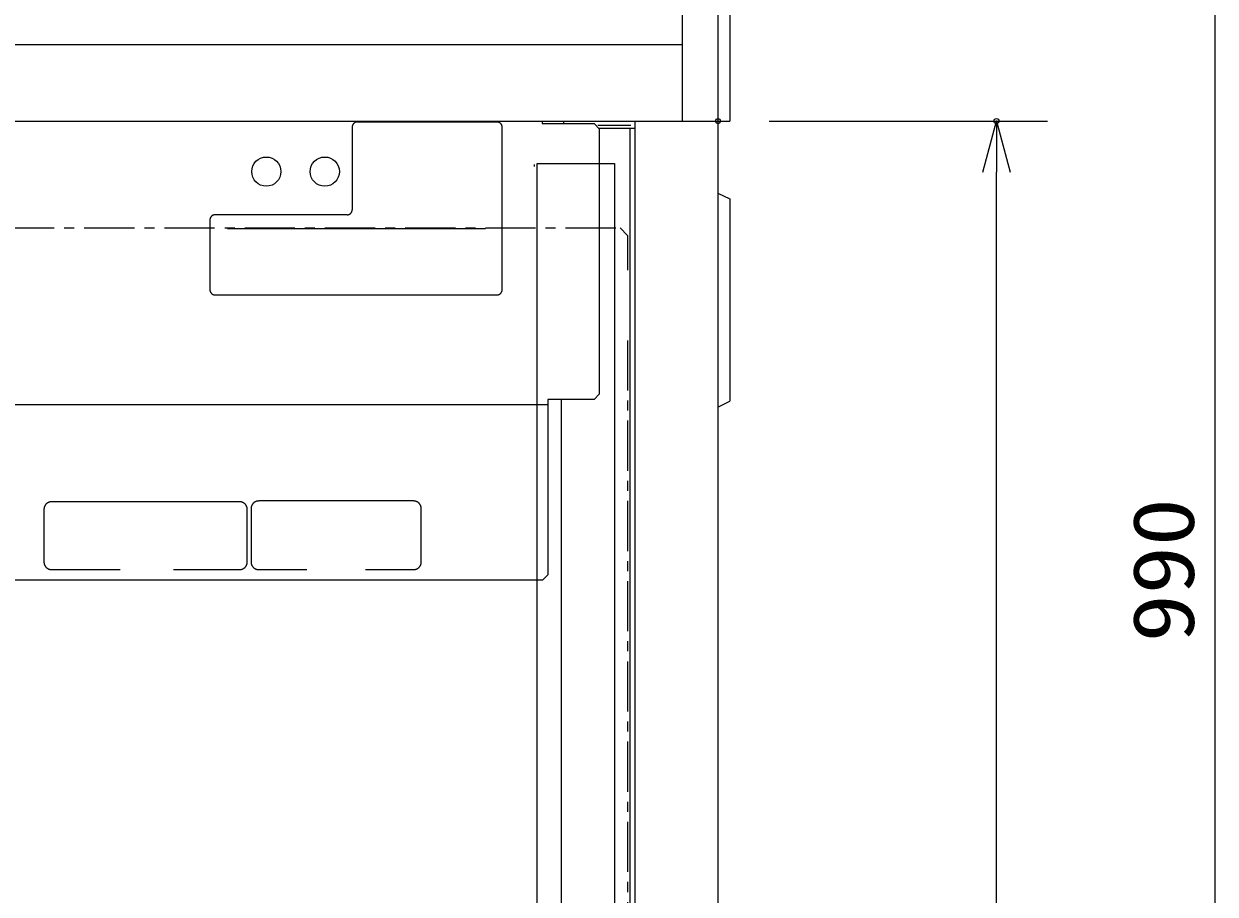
# Model space of a CAD drawing. Units: millimetres, scale not verified. Extents: x -127 to 127, y -116 to 117.
# Drawn here: x -67.86 to -21.26, y 13.73 to 47.77 of the extents above; entities that cross this region are included whole.
import ezdxf
from ezdxf.enums import TextEntityAlignment as Align

# ---------------------------------------------------------------- set-up
doc = ezdxf.new("R2010")
doc.units = ezdxf.units.MM
doc.header["$LTSCALE"] = 0.392256
doc.header["$PDMODE"] = 32
doc.header["$PDSIZE"] = 0.196
doc.linetypes.add('CHAIN1', pattern=[8, 5, -1, 1, -1])
for name, color, linetype in [('0-2_GAIKEI', 1, 'Continuous'), ('0-3_WAKU', 1, 'Continuous'), ('0-4_DEFPOINTS', 7, 'Continuous')]:
    doc.layers.add(name, color=color, linetype=linetype)
doc.styles.add('ＭＳ ゴシック', font='')
doc.styles.get('ＭＳ ゴシック').set_extended_font_data('MS Gothic')

# ---------------------------------------------------------------- blocks, each defined once
blk = doc.blocks.new('_OPEN30')
at = {"layer": '0-3_WAKU', "color": 7}
blk.add_line((0, 0), (-1, 0), dxfattribs=at)
blk.add_lwpolyline([(-1, 0.2679), (0, 0), (-1, -0.2679)], dxfattribs=at)

msp = doc.modelspace()

# ---------------------------------------------------------------- linework, layer by layer
at = {"layer": '0-2_GAIKEI', "color": 7}
for p, q in [((-42.1017, 75.0389), (-42.1017, 43.9691)), ((-40.7063, 63.7017), (-40.7063, -20.4728)), ((-40.2412, 63.7017), (-40.2412, 43.9691)), ((-96.1808, 46.9575), (-42.1017, 46.9575)), ((-98.0412, 43.9691), (-40.2412, 43.9691)), ((-43.9621, 43.9691), (-43.9621, -20.4728)), ((-40.7063, 41.1551), (-40.2412, 40.9226)), ((-40.2412, 40.9226), (-40.2412, 33.0156))]:
    msp.add_line(p, q, dxfattribs=at)
at = {"layer": '0-2_GAIKEI'}
for p, q in [((-49.3501, 43.9298), (-54.8157, 43.9298)), ((-49.3419, 43.9296), (-49.3501, 43.9298)), ((-47.5794, 43.9731), (-47.5794, 43.8703)), ((-47.5794, 43.8703), (-45.5519, 43.8703)), ((-46.7449, 43.9691), (-44.1218, 43.9691)), ((-46.7449, 43.9691), (-46.7449, 43.8789)), ((-45.5519, 43.8703), (-45.3532, 43.6701)), ((-45.4009, 43.8103), (-44.1218, 43.8103)), ((-55.0143, 43.7389), (-55.0144, 43.7307)), ((-55.0144, 43.7307), (-55.0144, 40.5003)), ((-49.1497, 37.3695), (-49.1497, 43.7307)), ((-45.3549, 43.6902), (-43.9621, 43.6902)), ((-45.3532, 43.6902), (-45.3532, 33.2849)), ((-44.1597, 43.6902), (-44.1597, -13.7947)), ((-47.897, 42.2647), (-47.897, 42.1946)), ((-47.7845, -14.1169), (-47.7845, 42.3075)), ((-47.7845, 42.3075), (-44.757, 42.3075)), ((-44.757, 42.3075), (-44.757, -14.3105)), ((-60.5786, 40.1107), (-60.5788, 40.1025)), ((-60.5788, 40.1025), (-60.5788, 37.3695)), ((-55.2126, 40.3021), (-60.3806, 40.3021)), ((-55.0146, 40.4921), (-55.0144, 40.5003)), ((-49.7953, 39.7545), (-59.8936, 39.7545)), ((-49.1499, 37.3613), (-49.1497, 37.3695)), ((-60.3888, 37.1709), (-60.3806, 37.1707)), ((-60.3806, 37.1707), (-49.3501, 37.1707)), ((-45.5519, 33.0859), (-47.3612, 33.0859)), ((-47.3612, 33.0859), (-47.3612, 33.0359)), ((-46.8442, 33.0954), (-46.8442, 21.5968)), ((-45.5519, 33.0859), (-45.3532, 33.2849)), ((-91.0512, 32.8866), (-47.3612, 32.8866)), ((-47.3612, 33.0359), (-47.3612, 26.2278)), ((-40.7063, 32.783), (-40.2412, 33.0156)), ((-59.4157, 29.0809), (-66.7715, 29.0809)), ((-59.4035, 29.0807), (-59.4157, 29.0809)), ((-52.6079, 29.1102), (-58.6714, 29.1102)), ((-52.5957, 29.11), (-52.6079, 29.1102)), ((-67.0688, 28.7943), (-67.069, 28.782)), ((-67.069, 28.782), (-67.069, 26.7261)), ((-59.1182, 26.7261), (-59.1182, 28.782)), ((-58.9686, 28.8244), (-58.9689, 28.8121)), ((-58.9689, 28.8121), (-58.9689, 26.7261)), ((-52.311, 26.7261), (-52.311, 28.8121)), ((-59.1185, 26.7137), (-59.1182, 26.7261)), ((-52.3112, 26.7137), (-52.311, 26.7261)), ((-66.7837, 26.4268), (-66.7715, 26.4266)), ((-66.7715, 26.4266), (-64.0881, 26.4266)), ((-62.0009, 26.4266), (-59.4157, 26.4266)), ((-58.6837, 26.4268), (-58.6714, 26.4266)), ((-58.6714, 26.4266), (-56.7829, 26.4266)), ((-54.4964, 26.4266), (-52.6079, 26.4266)), ((-47.3612, 26.2278), (-47.5593, 26.0297)), ((-90.8333, 26.0297), (-47.5593, 26.0297)), ((-46.8442, 21.5968), (-46.8442, -4.9554))]:
    msp.add_line(p, q, dxfattribs=at)
at = {"layer": '0-2_GAIKEI', "linetype": 'CHAIN1'}
for p, q in [((-93.7352, 39.795), (-44.5376, 39.795)), ((-44.5376, 39.795), (-44.2401, 39.4969)), ((-44.2401, 39.4969), (-44.2401, 38.1348)), ((-44.2401, 35.3917), (-44.2401, -11.559))]:
    msp.add_line(p, q, dxfattribs=at)
at = {"layer": '0-2_GAIKEI'}
for points in [[(-54.8157, 43.9298), (-54.8238, 43.9296), (-54.8319, 43.9291), (-54.8398, 43.9283), (-54.8477, 43.9271), (-54.8554, 43.9257), (-54.8631, 43.9239), (-54.8706, 43.9219), (-54.8781, 43.9196), (-54.8854, 43.9169), (-54.8926, 43.914), (-54.8996, 43.9109), (-54.9065, 43.9074), (-54.9133, 43.9038), (-54.9199, 43.8998), (-54.9263, 43.8956), (-54.9326, 43.8912), (-54.9387, 43.8866), (-54.9446, 43.8817), (-54.9503, 43.8766), (-54.9558, 43.8713), (-54.9611, 43.8658), (-54.9662, 43.86), (-54.9711, 43.8541), (-54.9758, 43.8481), (-54.9802, 43.8418), (-54.9844, 43.8353), (-54.9883, 43.8287), (-54.992, 43.822), (-54.9955, 43.8151), (-54.9987, 43.808), (-55.0016, 43.8008), (-55.0042, 43.7934), (-55.0065, 43.786), (-55.0086, 43.7784), (-55.0104, 43.7707), (-55.0118, 43.7629), (-55.013, 43.755), (-55.0138, 43.747), (-55.0143, 43.7389)], [(-49.1497, 43.7307), (-49.1499, 43.7389), (-49.1504, 43.747), (-49.1512, 43.755), (-49.1523, 43.7629), (-49.1538, 43.7707), (-49.1555, 43.7784), (-49.1576, 43.786), (-49.1599, 43.7934), (-49.1625, 43.8008), (-49.1654, 43.808), (-49.1686, 43.8151), (-49.172, 43.822), (-49.1757, 43.8287), (-49.1797, 43.8353), (-49.1839, 43.8418), (-49.1883, 43.8481), (-49.193, 43.8541), (-49.1979, 43.86), (-49.203, 43.8658), (-49.2084, 43.8713), (-49.2139, 43.8766), (-49.2196, 43.8817), (-49.2256, 43.8866), (-49.2317, 43.8912), (-49.238, 43.8956), (-49.2445, 43.8998), (-49.2511, 43.9038), (-49.258, 43.9074), (-49.2649, 43.9109), (-49.2721, 43.914), (-49.2793, 43.9169), (-49.2867, 43.9196), (-49.2943, 43.9219), (-49.3019, 43.9239), (-49.3097, 43.9257), (-49.3176, 43.9271), (-49.3256, 43.9283), (-49.3337, 43.9291), (-49.3419, 43.9296)], [(-60.3806, 40.3021), (-60.3888, 40.302), (-60.3969, 40.3015), (-60.4048, 40.3006), (-60.4127, 40.2995), (-60.4205, 40.2981), (-60.4282, 40.2963), (-60.4357, 40.2943), (-60.4432, 40.2919), (-60.4505, 40.2893), (-60.4576, 40.2864), (-60.4647, 40.2832), (-60.4716, 40.2798), (-60.4783, 40.2761), (-60.4849, 40.2722), (-60.4913, 40.268), (-60.4975, 40.2635), (-60.5036, 40.2589), (-60.5095, 40.254), (-60.5152, 40.2489), (-60.5206, 40.2436), (-60.5259, 40.238), (-60.531, 40.2323), (-60.5359, 40.2264), (-60.5405, 40.2203), (-60.5449, 40.214), (-60.549, 40.2076), (-60.553, 40.2009), (-60.5566, 40.1941), (-60.56, 40.1872), (-60.5632, 40.1801), (-60.5661, 40.1729), (-60.5687, 40.1655), (-60.571, 40.158), (-60.573, 40.1504), (-60.5748, 40.1427), (-60.5762, 40.1348), (-60.5773, 40.1269), (-60.5781, 40.1189), (-60.5786, 40.1107)], [(-55.2126, 40.3021), (-55.2044, 40.3023), (-55.1964, 40.3028), (-55.1884, 40.3036), (-55.1805, 40.3047), (-55.1727, 40.3061), (-55.1651, 40.3079), (-55.1575, 40.3099), (-55.1501, 40.3122), (-55.1428, 40.3148), (-55.1356, 40.3177), (-55.1286, 40.3208), (-55.1217, 40.3242), (-55.1149, 40.3279), (-55.1084, 40.3318), (-55.1019, 40.336), (-55.0957, 40.3404), (-55.0896, 40.345), (-55.0838, 40.3498), (-55.0781, 40.3549), (-55.0726, 40.3602), (-55.0673, 40.3656), (-55.0622, 40.3713), (-55.0574, 40.3772), (-55.0528, 40.3833), (-55.0484, 40.3895), (-55.0442, 40.3959), (-55.0403, 40.4025), (-55.0366, 40.4092), (-55.0332, 40.4161), (-55.0301, 40.4232), (-55.0272, 40.4303), (-55.0246, 40.4376), (-55.0223, 40.4451), (-55.0202, 40.4527), (-55.0185, 40.4603), (-55.017, 40.4681), (-55.0159, 40.476), (-55.0151, 40.484), (-55.0146, 40.4921)], [(-60.5788, 37.3695), (-60.5786, 37.3613), (-60.5781, 37.3531), (-60.5773, 37.3451), (-60.5762, 37.3372), (-60.5748, 37.3293), (-60.573, 37.3216), (-60.571, 37.314), (-60.5687, 37.3066), (-60.5661, 37.2992), (-60.5632, 37.292), (-60.56, 37.2849), (-60.5566, 37.278), (-60.553, 37.2713), (-60.549, 37.2647), (-60.5449, 37.2582), (-60.5405, 37.252), (-60.5359, 37.2459), (-60.531, 37.24), (-60.5259, 37.2343), (-60.5206, 37.2289), (-60.5152, 37.2236), (-60.5095, 37.2185), (-60.5036, 37.2136), (-60.4975, 37.209), (-60.4913, 37.2046), (-60.4849, 37.2005), (-60.4783, 37.1965), (-60.4716, 37.1929), (-60.4647, 37.1895), (-60.4576, 37.1863), (-60.4505, 37.1834), (-60.4432, 37.1808), (-60.4357, 37.1785), (-60.4282, 37.1765), (-60.4205, 37.1748), (-60.4127, 37.1733), (-60.4048, 37.1722), (-60.3969, 37.1714), (-60.3888, 37.1709)], [(-49.3501, 37.1707), (-49.3419, 37.1709), (-49.3337, 37.1714), (-49.3256, 37.1722), (-49.3176, 37.1733), (-49.3097, 37.1748), (-49.3019, 37.1765), (-49.2943, 37.1785), (-49.2867, 37.1808), (-49.2793, 37.1834), (-49.2721, 37.1863), (-49.2649, 37.1895), (-49.258, 37.1929), (-49.2511, 37.1965), (-49.2445, 37.2005), (-49.238, 37.2046), (-49.2317, 37.209), (-49.2256, 37.2136), (-49.2196, 37.2185), (-49.2139, 37.2236), (-49.2084, 37.2289), (-49.203, 37.2343), (-49.1979, 37.24), (-49.193, 37.2459), (-49.1883, 37.252), (-49.1839, 37.2582), (-49.1797, 37.2647), (-49.1757, 37.2713), (-49.172, 37.278), (-49.1686, 37.2849), (-49.1654, 37.292), (-49.1625, 37.2992), (-49.1599, 37.3066), (-49.1576, 37.314), (-49.1555, 37.3216), (-49.1538, 37.3293), (-49.1523, 37.3372), (-49.1512, 37.3451), (-49.1504, 37.3531), (-49.1499, 37.3613)], [(-66.7715, 29.0809), (-66.7837, 29.0807), (-66.7958, 29.0799), (-66.8078, 29.0787), (-66.8196, 29.077), (-66.8313, 29.0748), (-66.8428, 29.0722), (-66.8541, 29.0692), (-66.8653, 29.0657), (-66.8763, 29.0617), (-66.887, 29.0574), (-66.8976, 29.0527), (-66.908, 29.0475), (-66.9181, 29.042), (-66.9279, 29.0361), (-66.9376, 29.0298), (-66.9469, 29.0232), (-66.956, 29.0162), (-66.9649, 29.0089), (-66.9734, 29.0012), (-66.9816, 28.9933), (-66.9896, 28.985), (-66.9972, 28.9764), (-67.0045, 28.9676), (-67.0114, 28.9584), (-67.018, 28.949), (-67.0243, 28.9393), (-67.0302, 28.9294), (-67.0357, 28.9193), (-67.0408, 28.9089), (-67.0456, 28.8982), (-67.0499, 28.8874), (-67.0538, 28.8764), (-67.0573, 28.8651), (-67.0603, 28.8537), (-67.0629, 28.8422), (-67.0651, 28.8304), (-67.0668, 28.8185), (-67.068, 28.8065), (-67.0688, 28.7943)], [(-59.1182, 28.782), (-59.1185, 28.7943), (-59.1192, 28.8065), (-59.1204, 28.8185), (-59.1221, 28.8304), (-59.1243, 28.8422), (-59.1269, 28.8537), (-59.13, 28.8651), (-59.1334, 28.8764), (-59.1374, 28.8874), (-59.1417, 28.8982), (-59.1464, 28.9089), (-59.1515, 28.9193), (-59.1571, 28.9294), (-59.1629, 28.9393), (-59.1692, 28.949), (-59.1758, 28.9584), (-59.1827, 28.9676), (-59.19, 28.9764), (-59.1977, 28.985), (-59.2056, 28.9933), (-59.2138, 29.0012), (-59.2224, 29.0089), (-59.2312, 29.0162), (-59.2403, 29.0232), (-59.2497, 29.0298), (-59.2593, 29.0361), (-59.2692, 29.042), (-59.2793, 29.0475), (-59.2896, 29.0527), (-59.3002, 29.0574), (-59.311, 29.0617), (-59.3219, 29.0657), (-59.3331, 29.0692), (-59.3444, 29.0722), (-59.3559, 29.0748), (-59.3676, 29.077), (-59.3794, 29.0787), (-59.3914, 29.0799), (-59.4035, 29.0807)], [(-58.6714, 29.1102), (-58.6837, 29.11), (-58.6958, 29.1092), (-58.7079, 29.108), (-58.7198, 29.1063), (-58.7315, 29.1042), (-58.743, 29.1016), (-58.7544, 29.0985), (-58.7656, 29.095), (-58.7766, 29.0911), (-58.7874, 29.0868), (-58.798, 29.0821), (-58.8083, 29.0769), (-58.8184, 29.0714), (-58.8283, 29.0655), (-58.8379, 29.0593), (-58.8473, 29.0527), (-58.8564, 29.0457), (-58.8652, 29.0384), (-58.8737, 29.0308), (-58.8819, 29.0229), (-58.8898, 29.0146), (-58.8974, 29.0061), (-58.9047, 28.9973), (-58.9116, 28.9882), (-58.9182, 28.9788), (-58.9244, 28.9691), (-58.9303, 28.9592), (-58.9358, 28.9491), (-58.9409, 28.9387), (-58.9456, 28.9281), (-58.9499, 28.9173), (-58.9538, 28.9063), (-58.9572, 28.8951), (-58.9603, 28.8837), (-58.9629, 28.8722), (-58.965, 28.8605), (-58.9667, 28.8486), (-58.9679, 28.8366), (-58.9686, 28.8244)], [(-52.311, 28.8121), (-52.3112, 28.8244), (-52.3119, 28.8366), (-52.3132, 28.8486), (-52.3148, 28.8605), (-52.317, 28.8722), (-52.3196, 28.8837), (-52.3226, 28.8951), (-52.3261, 28.9063), (-52.33, 28.9173), (-52.3343, 28.9281), (-52.339, 28.9387), (-52.3442, 28.9491), (-52.3496, 28.9592), (-52.3555, 28.9691), (-52.3617, 28.9788), (-52.3683, 28.9882), (-52.3753, 28.9973), (-52.3825, 29.0061), (-52.3901, 29.0146), (-52.398, 29.0229), (-52.4063, 29.0308), (-52.4148, 29.0384), (-52.4236, 29.0457), (-52.4327, 29.0527), (-52.442, 29.0593), (-52.4516, 29.0655), (-52.4615, 29.0714), (-52.4716, 29.0769), (-52.4819, 29.0821), (-52.4924, 29.0868), (-52.5032, 29.0911), (-52.5142, 29.095), (-52.5253, 29.0985), (-52.5366, 29.1016), (-52.5481, 29.1042), (-52.5598, 29.1063), (-52.5716, 29.108), (-52.5836, 29.1092), (-52.5957, 29.11)], [(-67.069, 26.7261), (-67.0688, 26.7137), (-67.068, 26.7014), (-67.0668, 26.6893), (-67.0651, 26.6774), (-67.0629, 26.6655), (-67.0603, 26.6539), (-67.0573, 26.6425), (-67.0538, 26.6312), (-67.0499, 26.6201), (-67.0456, 26.6092), (-67.0408, 26.5986), (-67.0357, 26.5882), (-67.0302, 26.578), (-67.0243, 26.568), (-67.018, 26.5584), (-67.0114, 26.5489), (-67.0045, 26.5398), (-66.9972, 26.5309), (-66.9896, 26.5223), (-66.9816, 26.5141), (-66.9734, 26.5061), (-66.9649, 26.4985), (-66.956, 26.4912), (-66.9469, 26.4842), (-66.9376, 26.4776), (-66.9279, 26.4713), (-66.9181, 26.4654), (-66.908, 26.4599), (-66.8976, 26.4547), (-66.887, 26.45), (-66.8763, 26.4457), (-66.8653, 26.4418), (-66.8541, 26.4383), (-66.8428, 26.4352), (-66.8313, 26.4326), (-66.8196, 26.4305), (-66.8078, 26.4288), (-66.7958, 26.4275), (-66.7837, 26.4268)], [(-59.4157, 26.4266), (-59.4035, 26.4268), (-59.3914, 26.4275), (-59.3794, 26.4288), (-59.3676, 26.4305), (-59.3559, 26.4326), (-59.3444, 26.4352), (-59.3331, 26.4383), (-59.3219, 26.4418), (-59.311, 26.4457), (-59.3002, 26.45), (-59.2896, 26.4547), (-59.2793, 26.4599), (-59.2692, 26.4654), (-59.2593, 26.4713), (-59.2497, 26.4776), (-59.2403, 26.4842), (-59.2312, 26.4912), (-59.2224, 26.4985), (-59.2138, 26.5061), (-59.2056, 26.5141), (-59.1977, 26.5223), (-59.19, 26.5309), (-59.1827, 26.5398), (-59.1758, 26.5489), (-59.1692, 26.5584), (-59.1629, 26.568), (-59.1571, 26.578), (-59.1515, 26.5882), (-59.1464, 26.5986), (-59.1417, 26.6092), (-59.1374, 26.6201), (-59.1334, 26.6312), (-59.13, 26.6425), (-59.1269, 26.6539), (-59.1243, 26.6655), (-59.1221, 26.6774), (-59.1204, 26.6893), (-59.1192, 26.7014), (-59.1185, 26.7137)], [(-58.9689, 26.7261), (-58.9686, 26.7137), (-58.9679, 26.7014), (-58.9667, 26.6893), (-58.965, 26.6774), (-58.9629, 26.6655), (-58.9603, 26.6539), (-58.9572, 26.6425), (-58.9538, 26.6312), (-58.9499, 26.6201), (-58.9456, 26.6092), (-58.9409, 26.5986), (-58.9358, 26.5882), (-58.9303, 26.578), (-58.9244, 26.568), (-58.9182, 26.5584), (-58.9116, 26.5489), (-58.9047, 26.5398), (-58.8974, 26.5309), (-58.8898, 26.5223), (-58.8819, 26.5141), (-58.8737, 26.5061), (-58.8652, 26.4985), (-58.8564, 26.4912), (-58.8473, 26.4842), (-58.8379, 26.4776), (-58.8283, 26.4713), (-58.8184, 26.4654), (-58.8083, 26.4599), (-58.798, 26.4547), (-58.7874, 26.45), (-58.7766, 26.4457), (-58.7656, 26.4418), (-58.7544, 26.4383), (-58.743, 26.4352), (-58.7315, 26.4326), (-58.7198, 26.4305), (-58.7079, 26.4288), (-58.6958, 26.4275), (-58.6837, 26.4268)], [(-52.6079, 26.4266), (-52.5957, 26.4268), (-52.5836, 26.4275), (-52.5716, 26.4288), (-52.5598, 26.4305), (-52.5481, 26.4326), (-52.5366, 26.4352), (-52.5253, 26.4383), (-52.5142, 26.4418), (-52.5032, 26.4457), (-52.4924, 26.45), (-52.4819, 26.4547), (-52.4716, 26.4599), (-52.4615, 26.4654), (-52.4516, 26.4713), (-52.442, 26.4776), (-52.4327, 26.4842), (-52.4236, 26.4912), (-52.4148, 26.4985), (-52.4063, 26.5061), (-52.398, 26.5141), (-52.3901, 26.5223), (-52.3825, 26.5309), (-52.3753, 26.5398), (-52.3683, 26.5489), (-52.3617, 26.5584), (-52.3555, 26.568), (-52.3496, 26.578), (-52.3442, 26.5882), (-52.339, 26.5986), (-52.3343, 26.6092), (-52.33, 26.6201), (-52.3261, 26.6312), (-52.3226, 26.6425), (-52.3196, 26.6539), (-52.317, 26.6655), (-52.3148, 26.6774), (-52.3132, 26.6893), (-52.3119, 26.7014), (-52.3112, 26.7137)]]:
    msp.add_lwpolyline(points, dxfattribs=at)
for centre, radius in [((-58.3724, 41.9916), 0.5712), ((-56.0868, 41.9916), 0.5715)]:
    msp.add_circle(centre, radius, dxfattribs=at)
at = {"layer": '0-3_WAKU', "color": 3}
for p, q in [((-21.2608, -21.0309), (-21.2608, 73.9691)), ((-38.7063, 43.9691), (-27.8169, 43.9691)), ((-29.8169, -21.0309), (-29.8169, 41.9691))]:
    msp.add_line(p, q, dxfattribs=at)
at = {"layer": '0-4_DEFPOINTS'}
for p in [(-40.7063, 43.9691), (-29.8169, 43.9691)]:
    msp.add_point(p, dxfattribs=at)

# ---------------------------------------------------------------- block references
at = {"layer": '0-3_WAKU', "xscale": 2, "yscale": 2, "rotation": 90}
msp.add_blockref('_OPEN30', (-29.8169, 43.9691), dxfattribs=at)

# ---------------------------------------------------------------- texts
at = {"layer": '0-3_WAKU', "color": 3, "style": 'ＭＳ ゴシック', "width": 1.15}
msp.add_text('990', height=2.404, rotation=90, dxfattribs=at).set_placement((-21.3704, 23.5819), align=Align.BOTTOM_LEFT)

doc.saveas('drawing.dxf')
